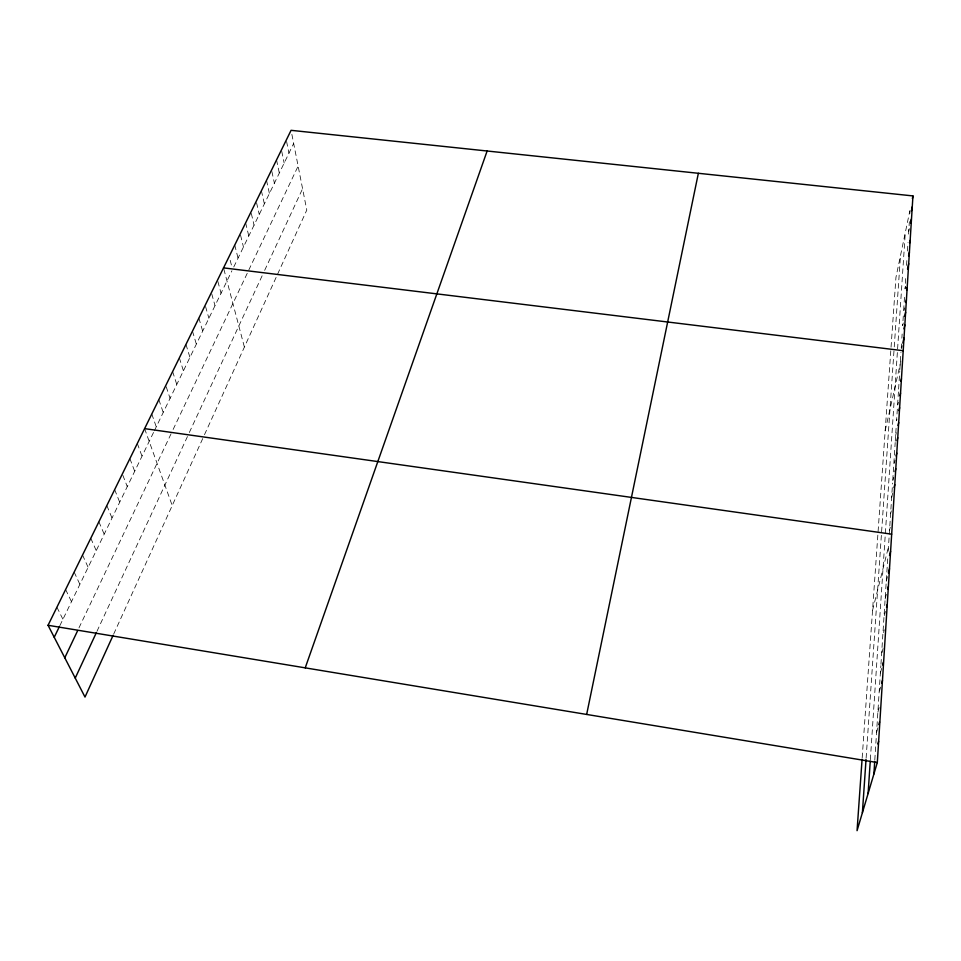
<?xml version="1.0" encoding="UTF-8"?>
<svg xmlns="http://www.w3.org/2000/svg" width="961" height="961" viewBox="0 0 961 961"><rect width="100%" height="100%" fill="white"/><g stroke="black" fill="none" stroke-linecap="round" stroke-linejoin="round"><path stroke-width="0.72" stroke-dasharray="4.8 3.6" d="M874.798 759.995L880.853 665.685M880.949 664.219L887.748 558.233M888.204 551.134L889.201 535.721M889.285 534.328L892.577 483.119M892.757 480.26L895.184 442.528M895.268 441.159L896.096 428.258M897.322 409.194L896.565 420.846L897.25 417.927M897.598 404.845L898.427 391.944M898.607 389.121L899.772 370.91M899.868 369.517L900.962 352.435M901.238 348.146L901.514 343.882M901.874 338.2L902.139 334.008M903.304 315.965L902.679 325.611L903.268 322.944M903.652 310.487L904.517 296.973M905.706 278.558L905.034 288.937L905.622 286.258M906.547 265.38L906.92 259.626M907.472 251.013L908.013 242.496M908.553 234.1L909.358 221.643M909.875 213.462L910.055 210.735M870.354 759.67L905.31 232.526M866.125 758.049L894.066 349.588M894.247 346.885L900.493 255.638M862.185 757.773L895.952 277.381L909.839 210.843M908.734 231.301L909.298 228.61M904.061 310.535L904.649 307.856M901.646 348.326L902.247 345.672M885.177 430.708L900.817 361.324M897.814 404.965L898.415 402.323M895.616 435.669L896.301 432.762M894.355 463.19L895.051 460.295M893.009 480.236L893.706 477.365M891.652 497.546L892.697 493.245M890.607 513.703L891.315 510.844M889.55 530.136L890.258 527.301M872.552 610.319L888.481 546.881M886.27 581.261L887.712 575.687M885.141 598.931L886.583 593.393M884.348 615.557L885.429 611.436M883.531 632.542L884.264 629.815M881.97 652.615L883.075 648.543M880.384 673.012L881.862 667.643M879.507 691.091L880.624 687.103M877.873 712.221L879.351 706.96M876.576 732.402L878.066 727.201M113.698 634.044L203.888 436.03M204.489 434.696L306.787 210.063L291.363 131.777M96.953 631.341L188.74 433.783M189.317 432.534L263.41 273.044M264.671 270.341L302.583 188.728M78.97 627.869L172.536 430.72M173.136 429.447L298.126 166.085M59.822 625.731L153.688 432.126M154.337 430.804L231.937 270.762M233.775 266.978L293.67 143.453M56.915 607.232L62.933 619.316M65.612 589.513L71.486 601.682M74.153 572.107L79.883 584.36M82.55 555.026L88.124 567.35M90.79 538.244L96.232 550.629M98.887 521.751L104.196 534.208M106.839 505.558L112.017 518.075M114.659 489.63L119.705 502.219M122.828 475.251L127.272 486.626M129.891 458.613L134.696 471.298M137.315 443.489L142.012 456.223M144.606 428.63L172.223 505.558M151.79 414.011L156.259 426.828M158.841 399.632L163.214 412.485M166.217 386.778L170.061 398.371M172.62 371.571L176.788 384.496M179.347 357.876L183.407 370.838M185.966 344.41L189.93 357.384M192.476 331.149L196.344 344.146M198.879 318.091L202.663 331.125M205.558 306.547L208.885 318.295M211.756 293.91L215.012 305.658M217.871 281.453L221.042 293.225M223.877 269.188L244.394 347.089M230.196 260.311L231.877 266.87M234.748 245.055L238.04 258.173M240.55 235.193L243.457 247.013M245.632 222.868L248.791 235.998M251.314 213.474L254.052 225.15M256.563 202.771L259.242 214.447M261.404 190.746L264.359 203.888M266.521 180.332L269.404 193.473M271.879 171.514L274.39 183.203M276.54 159.922L279.303 173.064M281.753 151.382L284.156 163.058M286.594 141.519L288.937 153.195"/><path stroke-width="1.44" d="M862.077 759.238L857.056 830.676L877.309 762.553L912.95 195.924L291.075 130.324L48.05 625.287L85 697.061L113.122 635.317M873.909 773.989L874.714 761.388M868.107 793.51L870.258 761.124M862.389 812.766L866.029 759.466M586.654 714.443L698.359 173.292M912.385 198.615L912.95 195.924M911.424 210.855L912.265 206.819M910.439 223.24L911.292 219.204M909.574 243.121L910.151 240.43M908.565 255.986L909.43 251.962M907.532 269.032L908.686 263.662M906.595 290.282L907.184 287.603M905.827 302.511L906.415 299.844M904.745 316.265L905.634 312.265M903.953 328.878L904.842 324.878M902.835 343.005L904.037 337.695M900.841 381.373L901.454 378.73M899.94 395.74L900.541 393.097M898.943 410.635L899.628 407.716M898.006 425.483L898.691 422.576M897.057 440.594L897.742 437.699M896.084 455.97L896.769 453.075M895.099 471.599L895.784 468.728M894.09 487.515L894.787 484.656M889.526 555.494L890.595 551.29M888.42 572.9L889.502 568.72M887.664 589.237L888.384 586.474M886.522 607.304L887.243 604.553M882.594 664.964L883.327 662.273M881.73 683.115L882.474 680.46M878.822 724.594L879.567 721.987M877.886 743.982L878.63 741.412M305.226 667.859L487.131 150.997M75.234 678.094L96.352 632.65M64.783 657.78L77.697 630.56M54.224 637.275L59.198 627.004M223.541 267.879L903.208 350.705M144.606 428.63L891.676 534.172M48.05 625.287L877.309 762.553"/></g></svg>
